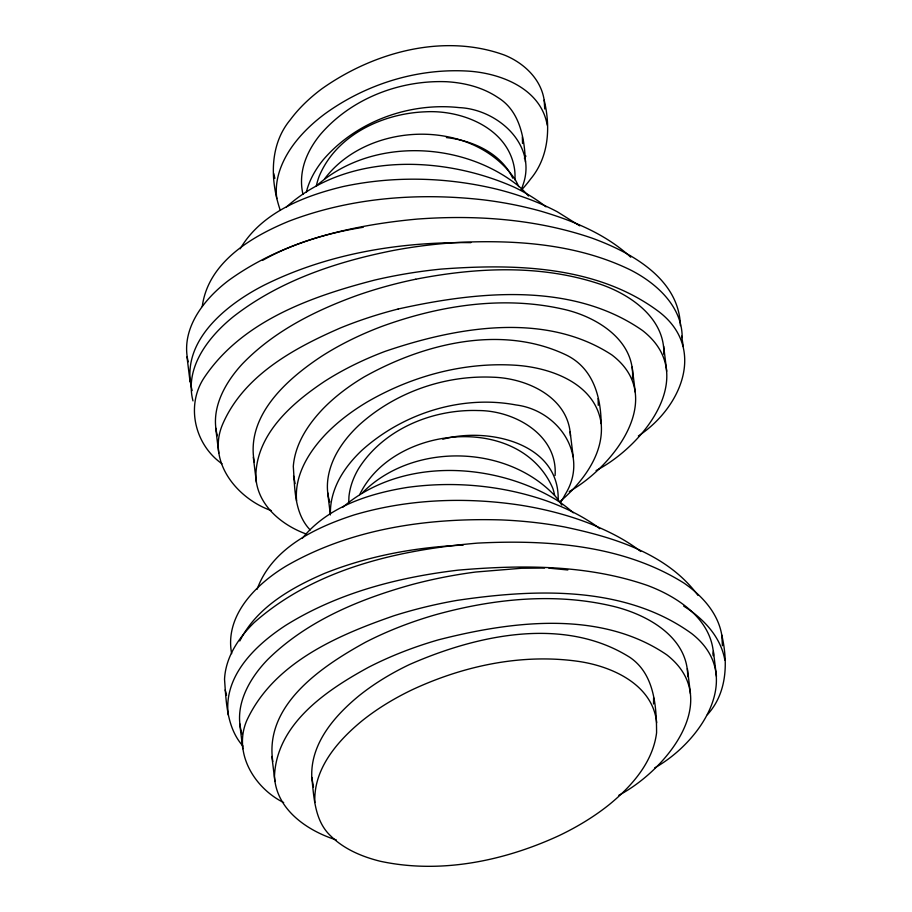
<?xml version="1.0" encoding="UTF-8"?>
<svg xmlns="http://www.w3.org/2000/svg" width="912" height="912" viewBox="0 0 912 912"><rect width="100%" height="100%" fill="white"/><g stroke="black" fill="none" stroke-linecap="round" stroke-linejoin="round"><path stroke-width="1.37" d="M311.801 777.457C310.205 743.77 334.51 715.863 358.997 695.776A233.814 138.419 -7 0 1 409.488 664.54C476.531 635.071 563.787 615.691 629.861 657.347C654.36 673.945 656.515 705.956 656.583 732.792C652.855 762.432 631.708 786.155 609.478 804.418A233.814 138.419 -7 0 1 558.988 835.654C503.698 861.122 440.234 874.255 379.962 861.19C362.132 856.71 344.497 849.346 331.147 836.372C314.674 821.381 314.013 797.977 311.801 777.457L313.489 786.999M314.868 802.492C313.283 768.805 337.588 740.897 362.075 720.811A233.814 138.419 -7 0 1 412.566 689.575C463.752 665.817 521.573 653.402 577.9 661.314C611.621 666.079 652.832 684.353 656.674 722.737M653.539 703.984L653.608 697.703M632.472 378.776C635.39 340.165 596.14 316.361 563.069 309.145C502.82 295.442 439.39 305.486 381.991 326.359A253.194 149.899 -7 0 0 321.571 356.307C286.721 379.278 245.567 415.826 254.323 462.179M348.726 502.66L348.954 496.607A159.691 94.54 -7 0 1 358.564 468.688C383.61 429.005 432.539 408.998 478.378 410.548C514.345 410.491 557.996 434.853 555.077 475.517M558.144 500.551C560.139 442.696 487.441 426.884 442.833 439.231M330.418 513.581C330.144 501.953 333.416 490.531 338.66 480.225A180.462 106.841 -7 0 1 361.95 450.266C402.899 413.41 461.415 394.657 515.953 404.951C558.087 410.138 589.654 455.145 565.269 494.315A180.462 106.841 -7 0 1 560.686 502.181M687.694 676.624C688.07 636.941 647.064 614.471 613.252 606.32C554.656 592.264 492.913 598.831 435.4 614.791A271.366 160.649 -7 0 0 365.495 642.242C322.392 665.988 264.104 704.588 272.813 761.531M663.822 354.335C665.122 318.744 631.343 295.066 601.19 284.533C541.614 264.218 476.691 267.319 415.701 279.232M202.259 306.489C208.118 262.36 251.37 236.63 288.933 221.194C350.539 197.619 418.106 192.421 483.326 199.842A294.086 174.101 -7 0 1 541.272 211.299C573.477 220.841 605.773 234.088 630.728 257.184M306.364 192.386L307.31 188.556A168.013 99.465 -7 0 1 323.327 159.691C356.204 121.387 409.237 102.19 459.112 107.605C497.371 109.132 537.658 144.677 522.872 185.261A168.013 99.465 -7 0 1 521.117 190.255M257.15 589.22C271.89 548.215 315.335 527.512 354.095 514.938C407.664 499.058 464.744 496.835 519.84 505.077A279.619 165.539 -7 0 1 590.303 523.762C608.042 531.069 625.541 539.585 640.703 551.464M359.67 494.646C392.924 425.129 519.874 412.27 552.82 488.353A157.252 93.092 -7 0 1 554.587 495.102M239.81 640.976C256.603 607.415 291.236 587.761 324.444 573.443C368.516 555.784 415.861 547.177 463.182 545.068M240.187 248.816C261.482 212.553 303.878 196.012 342.866 186.607C393.425 175.708 446.378 177.019 496.584 189.137A262.508 155.405 -7 0 1 557.437 211.858L579.781 225.857M707.381 714.689C727.217 692.96 728.095 662.272 721.78 635.048C718.029 612.932 701.887 595.49 684.023 583.121C622.987 544.852 547.69 539.539 477.455 543.119C398.487 549.868 315.016 568.712 254.174 622.565C238.75 637.693 225.583 657.062 224.534 679.269C226.199 702.308 226.746 727.708 242.877 746.005M324.467 179.037C368.266 120.612 473.807 117.614 515.371 179.938A163.294 96.672 -7 0 1 518.689 186.629M302.26 538.388C327.647 506.878 368.699 493.62 407.299 487.418C453.709 480.977 501.646 485.344 545.946 500.654A243.584 144.199 -7 0 1 596.608 526.235L599.788 528.698M362.588 492.628C412.828 442.092 506.867 444.167 555.317 496.231A173.759 102.874 -7 0 1 561.815 505.123M286.402 207.024C347.426 152.144 443.004 155.462 514.334 187.245A224.044 132.639 -7 0 1 546.014 206.842M342.775 507.243C401.098 457.334 492.469 461.666 555.932 499.616A205.12 121.433 -7 0 1 573.283 512.795M316.43 185.888C371.173 137.119 461.951 140.915 518.005 185.569A187.997 111.298 -7 0 1 528.538 196.034M638.354 435.97C680.557 408.177 706.766 349.114 659.547 312.2C597.93 265.529 514.972 263.522 440.975 269.108A308.165 182.434 -7 0 0 374.718 280.064C311.573 296.389 242.603 320.705 204.516 377.169C185.432 405.247 194.644 444.691 221.992 463.752M569.236 491.557C613.616 466.534 667.63 397.256 611.849 354.916C544.977 311.209 456.182 327.089 385.069 351.382A253.194 149.899 -7 0 0 324.649 381.33C291.874 403.138 255.736 434.5 255.85 477.227C257.48 505.305 281.945 525.38 306.751 534.193M654.656 767.893C700.735 742.14 745.902 675.701 691.592 633.509C624.56 585.116 534.877 588.856 456.821 600.415A299.843 177.509 -7 0 0 394.03 615.725C337.326 635.368 273.486 662.819 246.776 720.514C232.879 752.81 254.391 788.048 283.678 802.571M618.849 795.264C665.521 770.651 724.55 699.857 666.752 654.805C600.506 609.649 511.86 621.061 438.467 639.825A271.366 160.649 -7 0 0 368.573 667.265C326.724 690.088 276.632 723.604 274.478 776.237C275.994 809.48 307.355 830.832 336.311 839.929M596.072 470.569C643.348 446.025 700.108 375.345 642.481 330.486C572.132 281.489 477.432 291.384 398.168 309.008M262.496 260.422C293.482 242.911 328.217 232.891 363.204 227.282M544.567 568.051L521.493 568.256L475.768 572.018A299.843 177.509 -7 0 0 411.871 584.603C359.613 599.138 307.184 620.73 267.946 659.308C249.238 678.471 233.221 706.481 242.011 733.875M470.877 242.649C400.151 241.68 327.967 253.433 264.229 285.125C226.108 304.494 178.969 342.182 192.158 390.587M548.876 568.142L567.823 569.966M446.39 137.564C472.758 140.494 500.893 153.102 512.783 178.182M271.388 510.663C237.451 498.807 207.035 462.088 222.3 425.038C243.139 375.778 293.801 348.224 340.529 327.91A287.383 170.134 -7 0 1 398.168 309.008M683.692 606.104C703.175 618.29 720.776 636.679 724.846 660.083M310.183 529.963C294.097 513.16 294.861 488.023 293.299 466.374C295.066 443.939 308.119 424.285 323.35 408.462A214.434 126.95 -7 0 1 364.048 376.987C423.898 343.368 501.839 324.045 566.534 355.156C592.914 368.186 600.848 396.116 601.179 423.624C603.573 449.479 588.65 473.123 571.368 490.998A214.434 126.95 -7 0 1 560.321 501.326M698.011 595.433C667.025 553.39 613.263 537.145 564.3 526.919A304.562 180.302 -7 0 0 501.269 519.92C427.568 517.742 350.869 528.618 286.231 566.01C256.306 583.976 224.318 615.497 231.659 653.665M280.292 210.376C270.191 180.736 269.177 145.042 290.347 119.723A196.262 116.189 -7 0 1 321.879 88.783C373.475 52.28 443.506 32.798 504.644 55.153C523.773 62.939 541.044 78.956 544.168 100.172C550.688 127.064 548.99 156.967 530.613 179.003A196.262 116.189 -7 0 1 521.288 190.198M217.387 435.742C209.988 409.385 224.831 382.892 242.273 364.013C273.452 331.558 314.606 310.844 356.455 295.659A287.383 170.134 -7 0 1 415.701 279.232M329.791 501.999C324.638 486.472 328.297 469.418 335.593 455.202A180.462 106.841 -7 0 1 358.883 425.243C394.907 392.479 444.418 374.98 493.004 377.215C526.976 378.138 568.883 397.358 570.445 435.947M192.979 400.892C184.327 367.319 208.939 336.334 233.54 316.521C279.847 280.508 336.961 261.55 393.927 250.355A308.165 182.434 -7 0 1 460.697 242.318C518.027 239.81 577.706 244.393 630.044 269.747C656.093 282.857 682.336 306.25 682.176 337.691M225.184 689.928L226.575 695.32M681.64 336.14L683.305 346.503M547.234 125.206C540.941 88.236 499.822 72.686 466.556 71.022C416.328 68.366 365.587 84.406 324.957 113.818A196.262 116.189 -7 0 0 293.413 144.757C282.139 160.113 274.09 179.185 276.792 198.554M273.714 173.531L274.877 178.342M680.398 325.618C679.121 278.65 630.853 252.225 591.899 238.078C535.948 218.948 475.859 214.742 417.183 219.085C351.166 225.173 283.313 240.893 228.775 280.326C204.071 298.885 180.143 329.038 188.191 361.825M601.179 423.624C595.593 383.268 550.153 367.228 514.642 365.188C463.228 362.064 411.449 376.223 367.114 402.021A214.434 126.95 -7 0 0 326.416 433.496C309.145 451.372 294.211 475.015 296.605 500.87M293.539 475.836L295.123 483.554M525.437 162.04C524.503 138.225 519.965 110.865 497.724 97.402C482.699 87.324 464.641 82.798 446.743 81.727C399.764 79.857 351.052 98.576 320.249 134.657A168.013 99.465 -7 0 0 304.232 163.522C301.222 173.508 300.538 184.213 303.001 194.393M713.401 651.339L716.479 676.362M663.651 346.207L666.718 371.23M687.386 668.656L690.464 693.679M632.176 367.103L635.254 392.137M570.125 431.809L573.203 456.844M327.659 492.674L330.395 514.927M253.319 457.265L256.397 482.3M271.867 756.447L274.934 781.481M215.699 428.104L218.777 453.139M239.708 723.706L242.774 748.741M186.994 356.854L190.072 381.877M713.56 655.386C712.192 619.522 677.992 596.893 647.577 585.493C587.043 564.448 521.299 564.71 458.143 570.148C397.985 577.285 337.577 592.982 285.787 625.313C255.793 644.818 223.246 675.781 228.262 714.962M544.168 100.172L544.749 108.995M721.78 635.048L722.429 645.707M522.359 137.005L522.53 143.48M713.15 652.924L713.218 655.739M598.101 398.59L598.272 405.35M525.962 156.055A196.262 116.189 -7 0 1 524.332 158.129M316.384 185.809A156.032 92.374 -7 0 1 319.223 176.153C336.414 134.942 382.687 113.373 425.391 111.811C462.783 109.679 509.477 128.854 514.71 170.339A156.032 92.374 -7 0 1 514.904 179.903"/></g></svg>
